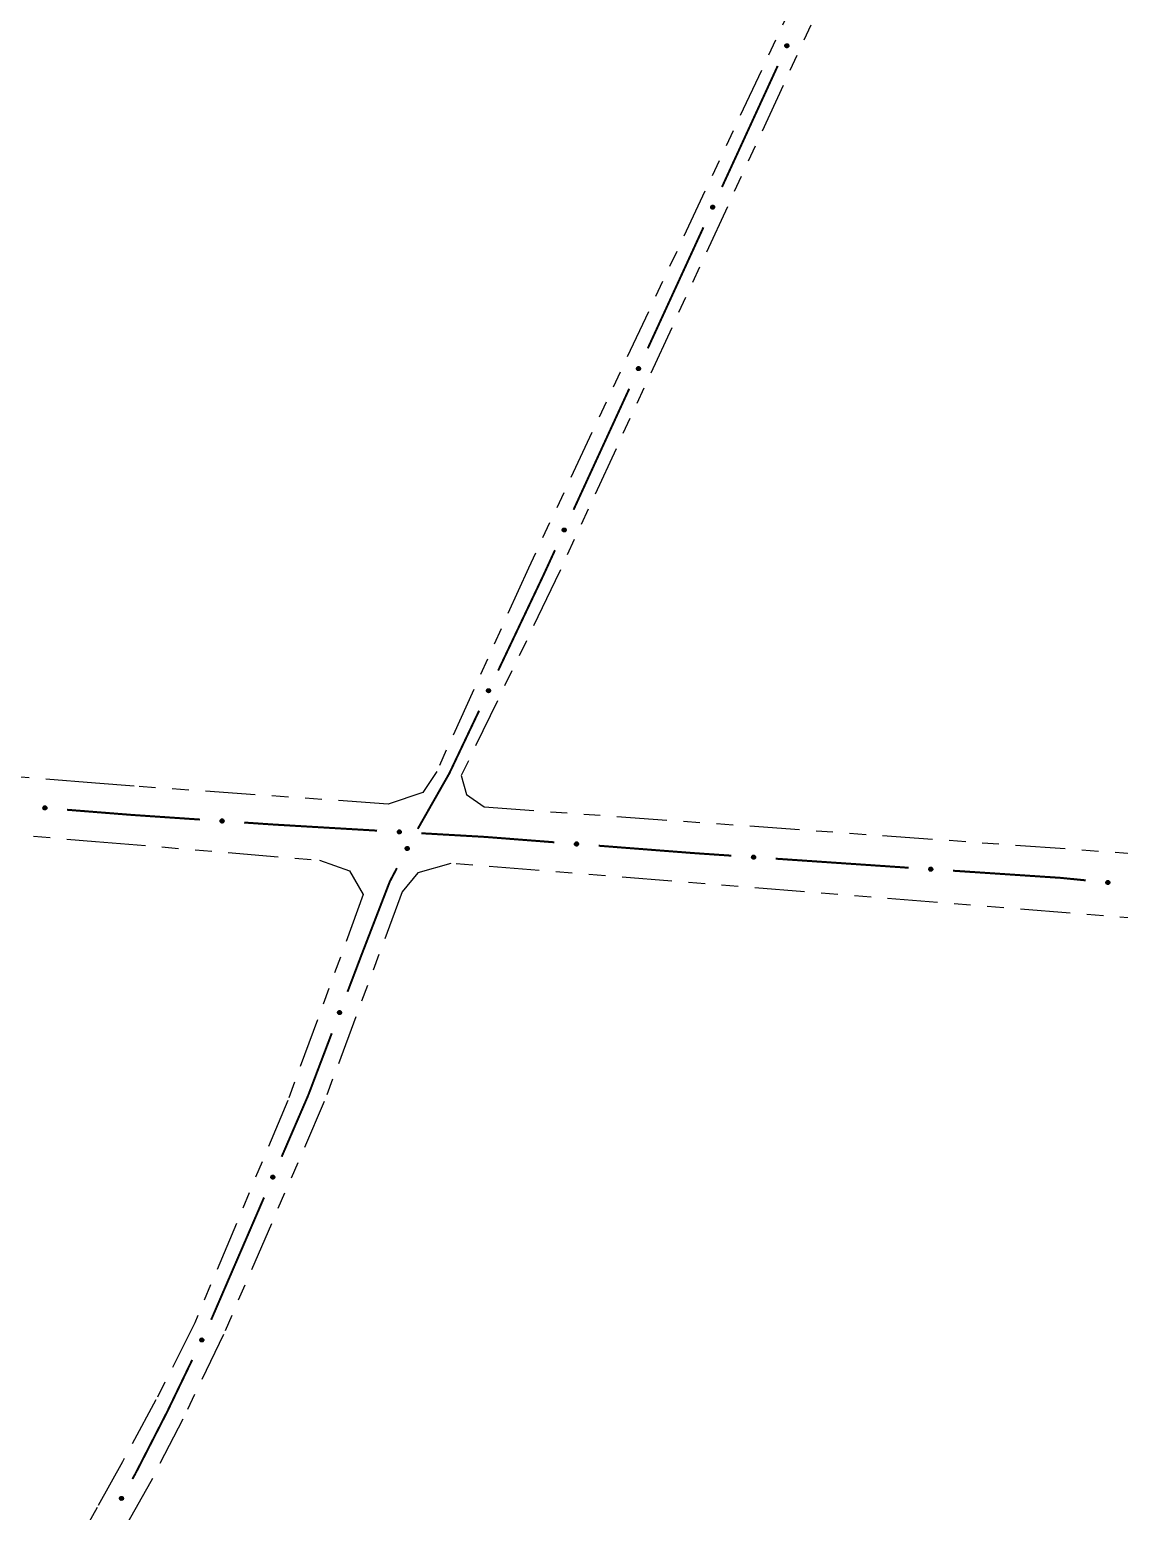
# Model space of a CAD drawing. Extents: x 203665 to 205970, y 4870865 to 4873745.
# Drawn here: x 204398.8 to 204497, y 4872464.2 to 4872597.7 of the extents above; entities that cross this region are included whole.
import ezdxf

# ---------------------------------------------------------------- set-up
doc = ezdxf.new("R2010")
doc.units = 0
doc.header["$LTSCALE"] = 1.5
doc.header["$MEASUREMENT"] = 0
doc.linetypes.add('TRACO_25', pattern=[8, 3, -1, 1, -1, 1, -1])
doc.layers.add('SV-EIXO-RUA-N-PAV', color=6, linetype='CONTINUOUS')
doc.layers.add('SV-RUA-NAO-PAV', color=7, linetype='CONTINUOUS')

msp = doc.modelspace()

# ---------------------------------------------------------------- linework, layer by layer
at = {"layer": 'SV-EIXO-RUA-N-PAV'}
for points in [[(204466.87523, 4872596.123498), (204466.857619, 4872596.169125), (204466.851813, 4872596.211941), (204466.857249, 4872596.249046), (204466.870602, 4872596.280581), (204466.887897, 4872596.311305), (204466.912168, 4872596.338434), (204466.945775, 4872596.362577), (204466.991422, 4872596.380565), (204467.035674, 4872596.38363), (204467.072335, 4872596.380247), (204467.106021, 4872596.368216), (204467.135586, 4872596.350915), (204467.162932, 4872596.324772), (204467.187066, 4872596.290476), (204467.204043, 4872596.244138), (204467.209447, 4872596.202124), (204467.203247, 4872596.166373), (204467.190937, 4872596.132585), (204467.172905, 4872596.10143), (204467.148927, 4872596.074937), (204467.114352, 4872596.050699), (204467.068395, 4872596.034549), (204467.026552, 4872596.028681), (204466.990723, 4872596.034378), (204466.957731, 4872596.047245), (204466.926705, 4872596.064217), (204466.898418, 4872596.087479), (204466.87523, 4872596.123498)], [(204460.187762, 4872581.588101), (204460.17015, 4872581.633728), (204460.164345, 4872581.676544), (204460.169781, 4872581.713649), (204460.183134, 4872581.745184), (204460.200428, 4872581.775908), (204460.224699, 4872581.803037), (204460.258307, 4872581.82718), (204460.303953, 4872581.845168), (204460.348205, 4872581.848233), (204460.384867, 4872581.84485), (204460.418552, 4872581.832819), (204460.448117, 4872581.815518), (204460.475463, 4872581.789375), (204460.499598, 4872581.755079), (204460.516574, 4872581.708741), (204460.521978, 4872581.666727), (204460.515778, 4872581.630976), (204460.503469, 4872581.597188), (204460.485436, 4872581.566033), (204460.461458, 4872581.53954), (204460.426883, 4872581.515302), (204460.380926, 4872581.499152), (204460.339083, 4872581.493284), (204460.303255, 4872581.498981), (204460.270263, 4872581.511848), (204460.239236, 4872581.52882), (204460.21095, 4872581.552082), (204460.187762, 4872581.588101)], [(204453.500293, 4872567.052704), (204453.482682, 4872567.098332), (204453.476876, 4872567.141148), (204453.482312, 4872567.178252), (204453.495665, 4872567.209787), (204453.51296, 4872567.240511), (204453.53723, 4872567.26764), (204453.570838, 4872567.291783), (204453.616485, 4872567.309771), (204453.660736, 4872567.312836), (204453.697398, 4872567.309453), (204453.731083, 4872567.297422), (204453.760648, 4872567.280121), (204453.787995, 4872567.253979), (204453.812129, 4872567.219682), (204453.829106, 4872567.173344), (204453.834509, 4872567.13133), (204453.828309, 4872567.095579), (204453.816, 4872567.061791), (204453.797968, 4872567.030636), (204453.77399, 4872567.004143), (204453.739414, 4872566.979905), (204453.693457, 4872566.963756), (204453.651615, 4872566.957887), (204453.615786, 4872566.963584), (204453.582794, 4872566.976451), (204453.551767, 4872566.993423), (204453.523481, 4872567.016685), (204453.500293, 4872567.052704)], [(204446.812824, 4872552.517307), (204446.795213, 4872552.562935), (204446.789407, 4872552.605751), (204446.794843, 4872552.642855), (204446.808196, 4872552.674391), (204446.825491, 4872552.705114), (204446.849762, 4872552.732243), (204446.883369, 4872552.756387), (204446.929016, 4872552.774374), (204446.973268, 4872552.777439), (204447.009929, 4872552.774056), (204447.043615, 4872552.762025), (204447.07318, 4872552.744725), (204447.100526, 4872552.718582), (204447.12466, 4872552.684285), (204447.141637, 4872552.637948), (204447.147041, 4872552.595933), (204447.140841, 4872552.560182), (204447.128531, 4872552.526394), (204447.110499, 4872552.495239), (204447.086521, 4872552.468746), (204447.051946, 4872552.444509), (204447.005989, 4872552.428359), (204446.964146, 4872552.422491), (204446.928317, 4872552.428187), (204446.895325, 4872552.441055), (204446.864299, 4872552.458026), (204446.836012, 4872552.481288), (204446.812824, 4872552.517307)], [(204439.995267, 4872538.044242), (204439.978222, 4872538.090084), (204439.972946, 4872538.132969), (204439.97884, 4872538.170003), (204439.992583, 4872538.201371), (204440.010256, 4872538.231879), (204440.03486, 4872538.258705), (204440.068764, 4872538.282431), (204440.11463, 4872538.299853), (204440.158916, 4872538.30237), (204440.195533, 4872538.298534), (204440.229067, 4872538.286087), (204440.258416, 4872538.268422), (204440.285436, 4872538.241943), (204440.309145, 4872538.20735), (204440.325547, 4872538.160806), (204440.330431, 4872538.118728), (204440.323789, 4872538.083057), (204440.311063, 4872538.049423), (204440.292646, 4872538.018494), (204440.268342, 4872537.992299), (204440.23347, 4872537.968492), (204440.187317, 4872537.952911), (204440.145404, 4872537.947561), (204440.109649, 4872537.953701), (204440.076819, 4872537.966975), (204440.046004, 4872537.984329), (204440.018008, 4872538.00794), (204439.995267, 4872538.044242)], [(204400.318018, 4872527.447008), (204400.281084, 4872527.414947), (204400.242785, 4872527.394944), (204400.20604, 4872527.387455), (204400.171844, 4872527.389303), (204400.137072, 4872527.395135), (204400.103313, 4872527.408749), (204400.06919, 4872527.432158), (204400.036768, 4872527.468982), (204400.018856, 4872527.509563), (204400.009586, 4872527.545194), (204400.009461, 4872527.580963), (204400.015692, 4872527.614647), (204400.030993, 4872527.649247), (204400.055054, 4872527.683595), (204400.092871, 4872527.7153), (204400.130553, 4872527.734653), (204400.166284, 4872527.740963), (204400.202245, 4872527.740862), (204400.237672, 4872527.734483), (204400.270734, 4872527.720928), (204400.305274, 4872527.69664), (204400.336072, 4872527.6589), (204400.355803, 4872527.621538), (204400.362614, 4872527.585904), (204400.361717, 4872527.550503), (204400.356292, 4872527.515557), (204400.34402, 4872527.481051), (204400.318018, 4872527.447008)], [(204416.275943, 4872526.266567), (204416.239558, 4872526.233885), (204416.201603, 4872526.213237), (204416.16499, 4872526.205126), (204416.130767, 4872526.206396), (204416.095902, 4872526.211638), (204416.061917, 4872526.224678), (204416.027403, 4872526.247507), (204415.994363, 4872526.283777), (204415.975766, 4872526.324048), (204415.965894, 4872526.359518), (204415.965163, 4872526.395279), (204415.970823, 4872526.429063), (204415.985536, 4872526.463917), (204416.009012, 4872526.498668), (204416.046287, 4872526.531009), (204416.083636, 4872526.550997), (204416.119256, 4872526.557911), (204416.155212, 4872526.558419), (204416.190743, 4872526.55264), (204416.22403, 4872526.539647), (204416.258975, 4872526.515947), (204416.290408, 4872526.478734), (204416.310769, 4872526.441711), (204416.318182, 4872526.406198), (204416.317884, 4872526.370787), (204416.313052, 4872526.335753), (204416.301366, 4872526.301045), (204416.275943, 4872526.266567)], [(204432.246682, 4872525.285407), (204432.210587, 4872525.252404), (204432.172817, 4872525.23142), (204432.136277, 4872525.222986), (204432.102045, 4872525.223952), (204432.067135, 4872525.228885), (204432.033035, 4872525.241624), (204431.998321, 4872525.264146), (204431.96496, 4872525.300121), (204431.946007, 4872525.340226), (204431.935821, 4872525.375607), (204431.934774, 4872525.411361), (204431.940134, 4872525.445194), (204431.954538, 4872525.480177), (204431.977705, 4872525.515134), (204432.014691, 4872525.547804), (204432.051862, 4872525.568122), (204432.087419, 4872525.575352), (204432.12337, 4872525.576178), (204432.15895, 4872525.570715), (204432.19235, 4872525.558017), (204432.227505, 4872525.534628), (204432.259266, 4872525.497695), (204432.279954, 4872525.460853), (204432.287682, 4872525.425407), (204432.287698, 4872525.389995), (204432.283176, 4872525.35492), (204432.271798, 4872525.320109), (204432.246682, 4872525.285407)], [(204432.663297, 4872523.839022), (204432.648184, 4872523.885537), (204432.644706, 4872523.928605), (204432.652144, 4872523.96536), (204432.667186, 4872523.996126), (204432.68612, 4872524.025867), (204432.711825, 4872524.051642), (204432.746691, 4872524.073929), (204432.793245, 4872524.089417), (204432.837598, 4872524.09008), (204432.874023, 4872524.084715), (204432.907007, 4872524.070877), (204432.935591, 4872524.052), (204432.961481, 4872524.024414), (204432.983721, 4872523.98886), (204432.998163, 4872523.941671), (204433.001282, 4872523.899425), (204432.993154, 4872523.864063), (204432.979033, 4872523.830991), (204432.959339, 4872523.800859), (204432.933961, 4872523.775704), (204432.898123, 4872523.753375), (204432.851358, 4872523.739739), (204432.809259, 4872523.736147), (204432.773792, 4872523.743776), (204432.741545, 4872523.758412), (204432.711484, 4872523.77704), (204432.684499, 4872523.8018), (204432.663297, 4872523.839022)], [(204448.206825, 4872524.197535), (204448.170124, 4872524.165208), (204448.13197, 4872524.144929), (204448.09528, 4872524.137175), (204448.061071, 4872524.138777), (204448.026259, 4872524.144357), (204447.992402, 4872524.157727), (204447.958111, 4872524.18089), (204447.925425, 4872524.217479), (204447.90722, 4872524.257929), (204447.897693, 4872524.293493), (204447.89731, 4872524.32926), (204447.903298, 4872524.362987), (204447.918348, 4872524.397697), (204447.942161, 4872524.432218), (204447.979748, 4872524.464195), (204448.017289, 4872524.483819), (204448.052974, 4872524.490387), (204448.088935, 4872524.490545), (204448.124407, 4872524.484422), (204448.157566, 4872524.471106), (204448.19228, 4872524.447068), (204448.22335, 4872524.409552), (204448.24335, 4872524.372332), (204448.250418, 4872524.336749), (204448.249776, 4872524.301342), (204448.244604, 4872524.266358), (204448.232581, 4872524.231764), (204448.206825, 4872524.197535)], [(204464.163708, 4872523.011876), (204464.127312, 4872522.979206), (204464.08935, 4872522.958571), (204464.052734, 4872522.950472), (204464.018512, 4872522.951753), (204463.983649, 4872522.957007), (204463.949668, 4872522.970059), (204463.915162, 4872522.992899), (204463.882133, 4872523.02918), (204463.86355, 4872523.069457), (204463.85369, 4872523.10493), (204463.852971, 4872523.140692), (204463.858642, 4872523.174474), (204463.873367, 4872523.209323), (204463.896855, 4872523.244066), (204463.93414, 4872523.276395), (204463.971496, 4872523.29637), (204464.007118, 4872523.303273), (204464.043075, 4872523.303768), (204464.078603, 4872523.297978), (204464.111886, 4872523.284974), (204464.146824, 4872523.261262), (204464.178244, 4872523.224038), (204464.198592, 4872523.187009), (204464.205994, 4872523.151493), (204464.205684, 4872523.116082), (204464.20084, 4872523.08105), (204464.189142, 4872523.046346), (204464.163708, 4872523.011876)], [(204480.12707, 4872521.926853), (204480.090732, 4872521.894118), (204480.052807, 4872521.873415), (204480.016206, 4872521.865252), (204479.981982, 4872521.866472), (204479.947109, 4872521.871663), (204479.913105, 4872521.884654), (204479.878558, 4872521.907433), (204479.845465, 4872521.943655), (204479.82681, 4872521.983899), (204479.816887, 4872522.019354), (204479.816104, 4872522.055115), (204479.821715, 4872522.088907), (204479.836377, 4872522.123782), (204479.859803, 4872522.158567), (204479.897031, 4872522.190962), (204479.93435, 4872522.211004), (204479.96996, 4872522.21797), (204480.005916, 4872522.218529), (204480.041455, 4872522.212803), (204480.07476, 4872522.199858), (204480.109741, 4872522.176209), (204480.141228, 4872522.139041), (204480.161642, 4872522.102048), (204480.169106, 4872522.066545), (204480.16886, 4872522.031134), (204480.164078, 4872521.996094), (204480.152442, 4872521.961368), (204480.12707, 4872521.926853)], [(204496.076337, 4872520.722878), (204496.03894, 4872520.691358), (204496.000354, 4872520.671915), (204495.963504, 4872520.664961), (204495.929339, 4872520.667308), (204495.894656, 4872520.673645), (204495.861098, 4872520.687749), (204495.82732, 4872520.711652), (204495.795437, 4872520.748944), (204495.778118, 4872520.789781), (204495.769368, 4872520.825544), (204495.769763, 4872520.861311), (204495.776484, 4872520.8949), (204495.792287, 4872520.929274), (204495.816845, 4872520.963268), (204495.855119, 4872520.994419), (204495.893079, 4872521.013221), (204495.928899, 4872521.019011), (204495.964854, 4872521.018386), (204496.000184, 4872521.011492), (204496.033046, 4872520.997458), (204496.067228, 4872520.972669), (204496.097474, 4872520.934485), (204496.116659, 4872520.89684), (204496.12295, 4872520.86111), (204496.121538, 4872520.825726), (204496.115605, 4872520.790863), (204496.102832, 4872520.756539), (204496.076337, 4872520.722878)], [(204426.58266, 4872509.044933), (204426.561977, 4872509.089253), (204426.553265, 4872509.131573), (204426.556158, 4872509.168962), (204426.567329, 4872509.201335), (204426.582488, 4872509.233167), (204426.604851, 4872509.261888), (204426.636734, 4872509.288267), (204426.681047, 4872509.309326), (204426.724987, 4872509.315402), (204426.761794, 4872509.314527), (204426.796221, 4872509.304822), (204426.826898, 4872509.289578), (204426.855964, 4872509.265361), (204426.882381, 4872509.23279), (204426.902478, 4872509.187719), (204426.910735, 4872509.146171), (204426.906988, 4872509.11008), (204426.897012, 4872509.075531), (204426.881146, 4872509.043219), (204426.859031, 4872509.015152), (204426.826189, 4872508.988613), (204426.781441, 4872508.969366), (204426.740096, 4872508.960658), (204426.703962, 4872508.963897), (204426.670169, 4872508.974485), (204426.638057, 4872508.989301), (204426.60825, 4872509.010579), (204426.58266, 4872509.044933)], [(204420.56078, 4872494.231204), (204420.542124, 4872494.276414), (204420.535336, 4872494.319085), (204420.539917, 4872494.356305), (204420.552542, 4872494.388139), (204420.569125, 4872494.419252), (204420.592766, 4872494.446932), (204420.625809, 4872494.471842), (204420.67103, 4872494.490874), (204420.7152, 4872494.494956), (204420.75193, 4872494.492416), (204420.785883, 4872494.481164), (204420.815838, 4872494.464547), (204420.843778, 4872494.43904), (204420.868694, 4872494.405307), (204420.886732, 4872494.359372), (204420.8931, 4872494.317493), (204420.887724, 4872494.281609), (204420.876195, 4872494.247547), (204420.858884, 4872494.215985), (204420.835521, 4872494.188948), (204420.801512, 4872494.163922), (204420.755939, 4872494.14672), (204420.714242, 4872494.139891), (204420.678291, 4872494.144763), (204420.645012, 4872494.156868), (204420.613604, 4872494.173122), (204420.58479, 4872494.195727), (204420.56078, 4872494.231204)], [(204414.158273, 4872479.574192), (204414.141494, 4872479.620133), (204414.136468, 4872479.663047), (204414.142578, 4872479.700046), (204414.156502, 4872479.731334), (204414.174353, 4872479.761738), (204414.199113, 4872479.788421), (204414.233154, 4872479.811949), (204414.27912, 4872479.829104), (204414.32342, 4872479.831364), (204414.360014, 4872479.827315), (204414.393475, 4872479.814674), (204414.422721, 4872479.796838), (204414.449587, 4872479.770202), (204414.473094, 4872479.735472), (204414.489225, 4872479.688834), (204414.493864, 4872479.646728), (204414.487015, 4872479.611096), (204414.474093, 4872479.577537), (204414.455497, 4872479.546715), (204414.431041, 4872479.520662), (204414.396031, 4872479.497058), (204414.349788, 4872479.481746), (204414.307845, 4872479.47664), (204414.272126, 4872479.482987), (204414.239374, 4872479.496452), (204414.208661, 4872479.513985), (204414.180802, 4872479.537758), (204414.158273, 4872479.574192)], [(204406.924141, 4872465.314724), (204406.910194, 4872465.361602), (204406.907794, 4872465.404743), (204406.916148, 4872465.441301), (204406.931954, 4872465.471682), (204406.951624, 4872465.500941), (204406.977965, 4872465.526065), (204407.013377, 4872465.547474), (204407.060304, 4872465.561795), (204407.104659, 4872465.56135), (204407.140938, 4872465.555077), (204407.173566, 4872465.54042), (204407.20167, 4872465.520834), (204407.226863, 4872465.49261), (204407.248208, 4872465.456512), (204407.261466, 4872465.408977), (204407.26353, 4872465.366666), (204407.254521, 4872465.331518), (204407.239578, 4872465.298809), (204407.219137, 4872465.269178), (204407.193139, 4872465.244665), (204407.156754, 4872465.223239), (204407.109664, 4872465.210775), (204407.067488, 4872465.208235), (204407.032222, 4872465.216748), (204407.000352, 4872465.232185), (204406.970765, 4872465.251557), (204406.944407, 4872465.276984), (204406.924141, 4872465.314724)]]:
    msp.add_lwpolyline(points, close=True, dxfattribs=at)
for points in [[(204466.851813, 4872596.211941), (204466.887897, 4872596.311305)], [(204466.854204, 4872596.193518), (204466.897229, 4872596.316415)], [(204466.857619, 4872596.169125), (204466.912168, 4872596.338434)], [(204466.866647, 4872596.148741), (204466.926263, 4872596.343611)], [(204466.87523, 4872596.123498), (204466.945775, 4872596.362577)], [(204466.888809, 4872596.105501), (204466.968835, 4872596.367583)], [(204466.898418, 4872596.087479), (204466.991422, 4872596.380565)], [(204466.914667, 4872596.080086), (204467.011231, 4872596.378117)], [(204466.926705, 4872596.064217), (204467.035674, 4872596.38363)], [(204466.942806, 4872596.05963), (204467.050305, 4872596.378164)], [(204466.957731, 4872596.047245), (204467.072335, 4872596.380247)], [(204466.975705, 4872596.042991), (204467.090817, 4872596.371542)], [(204466.990723, 4872596.034378), (204467.106021, 4872596.368216)], [(204467.010787, 4872596.034361), (204467.119997, 4872596.356614)], [(204467.026552, 4872596.028681), (204467.135586, 4872596.350915)], [(204467.04929, 4872596.033168), (204467.148235, 4872596.333109)], [(204467.068395, 4872596.034549), (204467.162932, 4872596.324772)], [(204467.091588, 4872596.046752), (204467.174192, 4872596.304644)], [(204467.114352, 4872596.050699), (204467.187066, 4872596.290476)], [(204467.13178, 4872596.068815), (204467.192734, 4872596.260065)], [(204467.148927, 4872596.074937), (204467.204043, 4872596.244138)], [(204467.162153, 4872596.092391), (204467.204508, 4872596.217098)], [(204467.172905, 4872596.10143), (204467.209447, 4872596.202124)], [(204460.164345, 4872581.676544), (204460.200428, 4872581.775908)], [(204460.166736, 4872581.658122), (204460.20976, 4872581.781018)], [(204460.17015, 4872581.633728), (204460.224699, 4872581.803037)], [(204460.179179, 4872581.613344), (204460.238794, 4872581.808214)], [(204460.187762, 4872581.588101), (204460.258307, 4872581.82718)], [(204460.201341, 4872581.570104), (204460.281366, 4872581.832186)], [(204460.21095, 4872581.552082), (204460.303953, 4872581.845168)], [(204460.227198, 4872581.544689), (204460.323763, 4872581.84272)], [(204460.239236, 4872581.52882), (204460.348205, 4872581.848233)], [(204460.255337, 4872581.524233), (204460.362837, 4872581.842767)], [(204460.270263, 4872581.511848), (204460.384867, 4872581.84485)], [(204460.288236, 4872581.507594), (204460.403348, 4872581.836145)], [(204460.303255, 4872581.498981), (204460.418552, 4872581.832819)], [(204460.323318, 4872581.498964), (204460.432529, 4872581.821217)], [(204460.339083, 4872581.493284), (204460.448117, 4872581.815518)], [(204460.361822, 4872581.497771), (204460.460766, 4872581.797712)], [(204460.380926, 4872581.499152), (204460.475463, 4872581.789375)], [(204460.40412, 4872581.511355), (204460.486723, 4872581.769247)], [(204460.426883, 4872581.515302), (204460.499598, 4872581.755079)], [(204460.444311, 4872581.533418), (204460.505265, 4872581.724668)], [(204460.461458, 4872581.53954), (204460.516574, 4872581.708741)], [(204460.474684, 4872581.556994), (204460.517039, 4872581.681701)], [(204460.485436, 4872581.566033), (204460.521978, 4872581.666727)], [(204453.476876, 4872567.141148), (204453.51296, 4872567.240511)], [(204453.479267, 4872567.122725), (204453.522291, 4872567.245621)], [(204453.482682, 4872567.098332), (204453.53723, 4872567.26764)], [(204453.49171, 4872567.077947), (204453.551326, 4872567.272817)], [(204453.500293, 4872567.052704), (204453.570838, 4872567.291783)], [(204453.513872, 4872567.034707), (204453.593897, 4872567.296789)], [(204453.523481, 4872567.016685), (204453.616485, 4872567.309771)], [(204453.53973, 4872567.009292), (204453.636294, 4872567.307324)], [(204453.551767, 4872566.993423), (204453.660736, 4872567.312836)], [(204453.567868, 4872566.988836), (204453.675368, 4872567.307371)], [(204453.582794, 4872566.976451), (204453.697398, 4872567.309453)], [(204453.600768, 4872566.972197), (204453.71588, 4872567.300748)], [(204453.615786, 4872566.963584), (204453.731083, 4872567.297422)], [(204453.635849, 4872566.963567), (204453.74506, 4872567.285821)], [(204453.651615, 4872566.957887), (204453.760648, 4872567.280121)], [(204453.674353, 4872566.962374), (204453.773298, 4872567.262315)], [(204453.693457, 4872566.963756), (204453.787995, 4872567.253979)], [(204453.716651, 4872566.975958), (204453.799254, 4872567.233851)], [(204453.739414, 4872566.979905), (204453.812129, 4872567.219682)], [(204453.756842, 4872566.998021), (204453.817797, 4872567.189271)], [(204453.77399, 4872567.004143), (204453.829106, 4872567.173344)], [(204453.787215, 4872567.021598), (204453.82957, 4872567.146304)], [(204453.797968, 4872567.030636), (204453.834509, 4872567.13133)], [(204446.789407, 4872552.605751), (204446.825491, 4872552.705114)], [(204446.791798, 4872552.587328), (204446.834823, 4872552.710224)], [(204446.795213, 4872552.562935), (204446.849762, 4872552.732243)], [(204446.804241, 4872552.542551), (204446.863857, 4872552.73742)], [(204446.812824, 4872552.517307), (204446.883369, 4872552.756387)], [(204446.826403, 4872552.49931), (204446.906428, 4872552.761392)], [(204446.836012, 4872552.481288), (204446.929016, 4872552.774374)], [(204446.852261, 4872552.473895), (204446.948825, 4872552.771927)], [(204446.864299, 4872552.458026), (204446.973268, 4872552.777439)], [(204446.8804, 4872552.453439), (204446.987899, 4872552.771974)], [(204446.895325, 4872552.441055), (204447.009929, 4872552.774056)], [(204446.913299, 4872552.436801), (204447.028411, 4872552.765351)], [(204446.928317, 4872552.428187), (204447.043615, 4872552.762025)], [(204446.948381, 4872552.42817), (204447.057591, 4872552.750424)], [(204446.964146, 4872552.422491), (204447.07318, 4872552.744725)], [(204446.986884, 4872552.426978), (204447.085829, 4872552.726918)], [(204447.005989, 4872552.428359), (204447.100526, 4872552.718582)], [(204447.029182, 4872552.440561), (204447.111786, 4872552.698454)], [(204447.051946, 4872552.444509), (204447.12466, 4872552.684285)], [(204447.069373, 4872552.462624), (204447.130328, 4872552.653874)], [(204447.086521, 4872552.468746), (204447.141637, 4872552.637948)], [(204447.099747, 4872552.486201), (204447.142102, 4872552.610907)], [(204447.110499, 4872552.495239), (204447.147041, 4872552.595933)], [(204439.972946, 4872538.132969), (204440.010256, 4872538.231879)], [(204439.975109, 4872538.114518), (204440.01965, 4872538.236873)], [(204439.978222, 4872538.090084), (204440.03486, 4872538.258705)], [(204439.986997, 4872538.06959), (204440.049019, 4872538.263708)], [(204439.995267, 4872538.044242), (204440.068764, 4872538.282431)], [(204440.008623, 4872538.026079), (204440.091883, 4872538.287151)], [(204440.018008, 4872538.00794), (204440.11463, 4872538.299853)], [(204440.034164, 4872538.000346), (204440.134407, 4872538.29716)], [(204440.046004, 4872537.984329), (204440.158916, 4872538.30237)], [(204440.062047, 4872537.979543), (204440.173479, 4872538.296724)], [(204440.076819, 4872537.966975), (204440.195533, 4872538.298534)], [(204440.094738, 4872537.962499), (204440.213905, 4872538.289601)], [(204440.109649, 4872537.953701), (204440.229067, 4872538.286087)], [(204440.129711, 4872537.953436), (204440.242899, 4872538.274314)], [(204440.145404, 4872537.947561), (204440.258416, 4872538.268422)], [(204440.168197, 4872537.951767), (204440.270844, 4872538.25046)], [(204440.187317, 4872537.952911), (204440.285436, 4872538.241943)], [(204440.210659, 4872537.964826), (204440.296446, 4872538.221677)], [(204440.23347, 4872537.968492), (204440.309145, 4872538.20735)], [(204440.25112, 4872537.986391), (204440.314436, 4872538.176872)], [(204440.268342, 4872537.992299), (204440.325547, 4872538.160806)], [(204440.281783, 4872538.009589), (204440.325677, 4872538.133762)], [(204440.292646, 4872538.018494), (204440.330431, 4872538.118728)], [(204400.362614, 4872527.585904), (204400.009461, 4872527.580963)], [(204400.361717, 4872527.550503), (204400.009586, 4872527.545194)], [(204400.359613, 4872527.568853), (204400.011497, 4872527.565533)], [(204400.355816, 4872527.604781), (204400.015626, 4872527.598049)], [(204400.355803, 4872527.621538), (204400.015692, 4872527.614647)], [(204400.356292, 4872527.515557), (204400.018856, 4872527.509563)], [(204400.355138, 4872527.532258), (204400.019027, 4872527.525181)], [(204400.34386, 4872527.641401), (204400.028144, 4872527.632592)], [(204400.336072, 4872527.6589), (204400.030993, 4872527.649247)], [(204400.345455, 4872527.498845), (204400.032343, 4872527.488446)], [(204400.34402, 4872527.481051), (204400.036768, 4872527.468982)], [(204400.316718, 4872527.676571), (204400.0461, 4872527.666673)], [(204400.305274, 4872527.69664), (204400.055054, 4872527.683595)], [(204400.330333, 4872527.465892), (204400.05665, 4872527.452147)], [(204400.318018, 4872527.447008), (204400.06919, 4872527.432158)], [(204400.282316, 4872527.706879), (204400.081732, 4872527.699254)], [(204400.270734, 4872527.720928), (204400.092871, 4872527.7153)], [(204400.29719, 4872527.430361), (204400.093656, 4872527.420248)], [(204400.281084, 4872527.414947), (204400.103313, 4872527.408749)], [(204400.249825, 4872527.727439), (204400.118146, 4872527.724921)], [(204400.259301, 4872527.40345), (204400.129097, 4872527.402176)], [(204400.237672, 4872527.734483), (204400.130553, 4872527.734653)], [(204400.242785, 4872527.394944), (204400.137072, 4872527.395135)], [(204416.310769, 4872526.441711), (204415.970823, 4872526.429063)], [(204416.298491, 4872526.461369), (204415.982969, 4872526.447217)], [(204416.290408, 4872526.478734), (204415.985536, 4872526.463917)], [(204416.270757, 4872526.496074), (204416.000346, 4872526.481597)], [(204416.258975, 4872526.515947), (204416.009012, 4872526.498668)], [(204416.235847, 4872526.525796), (204416.035421, 4872526.514777)], [(204416.22403, 4872526.539647), (204416.046287, 4872526.531009)], [(204416.203013, 4872526.545803), (204416.071396, 4872526.541057)], [(204416.190743, 4872526.55264), (204416.083636, 4872526.550997)], [(204416.318182, 4872526.406198), (204415.965163, 4872526.395279)], [(204416.317884, 4872526.370787), (204415.965894, 4872526.359518)], [(204416.315471, 4872526.389099), (204415.96746, 4872526.379886)], [(204416.311065, 4872526.424957), (204415.971038, 4872526.412467)], [(204416.311615, 4872526.352433), (204415.975673, 4872526.339667)], [(204416.313052, 4872526.335753), (204415.975766, 4872526.324048)], [(204416.302499, 4872526.31886), (204415.989608, 4872526.303162)], [(204416.301366, 4872526.301045), (204415.994363, 4872526.283777)], [(204416.287937, 4872526.285657), (204416.014526, 4872526.26728)], [(204416.275943, 4872526.266567), (204416.027403, 4872526.247507)], [(204416.2554, 4872526.24957), (204416.052067, 4872526.236012)], [(204416.239558, 4872526.233885), (204416.061917, 4872526.224678)], [(204416.217972, 4872526.222021), (204416.087809, 4872526.218543)], [(204416.201603, 4872526.213237), (204416.095902, 4872526.211638)], [(204432.287682, 4872525.425407), (204431.934774, 4872525.411361)], [(204432.287698, 4872525.389995), (204431.935821, 4872525.375607)], [(204432.285122, 4872525.408285), (204431.937207, 4872525.395989)], [(204432.279954, 4872525.460853), (204431.940134, 4872525.445194)], [(204432.280399, 4872525.444102), (204431.940496, 4872525.4286)], [(204432.281592, 4872525.371587), (204431.945775, 4872525.355844)], [(204432.283176, 4872525.35492), (204431.946007, 4872525.340226)], [(204432.267503, 4872525.480402), (204431.952119, 4872525.463454)], [(204432.259266, 4872525.497695), (204431.954538, 4872525.480177)], [(204432.272773, 4872525.337934), (204431.960033, 4872525.319464)], [(204432.271798, 4872525.320109), (204431.96496, 4872525.300121)], [(204432.239463, 4872525.51486), (204431.96919, 4872525.497987)], [(204432.227505, 4872525.534628), (204431.977705, 4872525.515134)], [(204432.258506, 4872525.304603), (204431.985269, 4872525.283804)], [(204432.246682, 4872525.285407), (204431.998321, 4872525.264146)], [(204432.20429, 4872525.544271), (204432.00397, 4872525.531476)], [(204432.19235, 4872525.558017), (204432.014691, 4872525.547804)], [(204432.226291, 4872525.268229), (204432.023085, 4872525.25287)], [(204432.210587, 4872525.252404), (204432.033035, 4872525.241624)], [(204432.17128, 4872525.563987), (204432.03971, 4872525.558074)], [(204432.15895, 4872525.570715), (204432.051862, 4872525.568122)], [(204432.189108, 4872525.240349), (204432.05898, 4872525.235718)], [(204432.172817, 4872525.23142), (204432.067135, 4872525.228885)], [(204432.644706, 4872523.928605), (204432.68612, 4872524.025867)], [(204432.646095, 4872523.910079), (204432.695715, 4872524.030464)], [(204432.648184, 4872523.885537), (204432.711825, 4872524.051642)], [(204432.656094, 4872523.864694), (204432.72618, 4872524.056047)], [(204432.663297, 4872523.839022), (204432.746691, 4872524.073929)], [(204432.675881, 4872523.820316), (204432.769988, 4872524.077678)], [(204432.684499, 4872523.8018), (204432.793245, 4872524.089417)], [(204432.700324, 4872523.793538), (204432.812893, 4872524.0859)], [(204432.711484, 4872523.77704), (204432.837598, 4872524.09008)], [(204432.727313, 4872523.771587), (204432.851912, 4872524.08383)], [(204432.741545, 4872523.758412), (204432.874023, 4872524.084715)], [(204432.759262, 4872523.75319), (204432.892006, 4872524.075022)], [(204432.773792, 4872523.743776), (204432.907007, 4872524.070877)], [(204432.793825, 4872523.742672), (204432.920334, 4872524.058535)], [(204432.809259, 4872523.736147), (204432.935591, 4872524.052)], [(204432.832207, 4872523.739395), (204432.947257, 4872524.033534)], [(204432.851358, 4872523.739739), (204432.961481, 4872524.024414)], [(204432.875179, 4872523.750667), (204432.971633, 4872524.003706)], [(204432.898123, 4872523.753375), (204432.983721, 4872523.98886)], [(204432.916507, 4872523.770521), (204432.987733, 4872523.958187)], [(204432.933961, 4872523.775704), (204432.998163, 4872523.941671)], [(204432.948112, 4872523.792417), (204432.997162, 4872523.914645)], [(204432.959339, 4872523.800859), (204433.001282, 4872523.899425)], [(204448.250418, 4872524.336749), (204447.89731, 4872524.32926)], [(204448.249776, 4872524.301342), (204447.897693, 4872524.293493)], [(204448.24754, 4872524.319677), (204447.899457, 4872524.313845)], [(204448.24335, 4872524.372332), (204447.903298, 4872524.362987)], [(204448.243484, 4872524.355576), (204447.903351, 4872524.34639)], [(204448.244604, 4872524.266358), (204447.90722, 4872524.257929)], [(204448.243329, 4872524.283051), (204447.907278, 4872524.273548)], [(204448.231264, 4872524.392109), (204447.91562, 4872524.381022)], [(204448.22335, 4872524.409552), (204447.918348, 4872524.397697)], [(204448.233887, 4872524.249568), (204447.920858, 4872524.23691)], [(204448.232581, 4872524.231764), (204447.925425, 4872524.217479)], [(204448.203869, 4872524.427082), (204447.93333, 4872524.415232)], [(204448.19228, 4872524.447068), (204447.942161, 4872524.432218)], [(204448.219004, 4872524.216507), (204447.945427, 4872524.200787)], [(204448.206825, 4872524.197535), (204447.958111, 4872524.18089)], [(204448.169249, 4872524.457141), (204447.968725, 4872524.448069)], [(204448.157566, 4872524.471106), (204447.979748, 4872524.464195)], [(204448.186118, 4872524.180738), (204447.982662, 4872524.169156)], [(204448.170124, 4872524.165208), (204447.992402, 4872524.157727)], [(204448.13661, 4872524.477467), (204448.004953, 4872524.473998)], [(204448.124407, 4872524.484422), (204448.017289, 4872524.483819)], [(204448.148424, 4872524.153554), (204448.018233, 4872524.151341)], [(204448.13197, 4872524.144929), (204448.026259, 4872524.144357)], [(204464.205994, 4872523.151493), (204463.852971, 4872523.140692)], [(204464.205684, 4872523.116082), (204463.85369, 4872523.10493)], [(204464.203276, 4872523.134395), (204463.855263, 4872523.125298)], [(204464.198592, 4872523.187009), (204463.858642, 4872523.174474)], [(204464.198883, 4872523.170254), (204463.858852, 4872523.157878)], [(204464.199409, 4872523.097731), (204463.863462, 4872523.085076)], [(204464.20084, 4872523.08105), (204463.86355, 4872523.069457)], [(204464.186321, 4872523.206671), (204463.870795, 4872523.192624)], [(204464.178244, 4872523.224038), (204463.873367, 4872523.209323)], [(204464.190282, 4872523.064161), (204463.877385, 4872523.048567)], [(204464.189142, 4872523.046346), (204463.882133, 4872523.02918)], [(204464.158599, 4872523.241385), (204463.888183, 4872523.226998)], [(204464.146824, 4872523.261262), (204463.896855, 4872523.244066)], [(204464.175709, 4872523.030962), (204463.902292, 4872523.012676)], [(204464.163708, 4872523.011876), (204463.915162, 4872522.992899)], [(204464.123699, 4872523.271119), (204463.923269, 4872523.260166)], [(204464.111886, 4872523.284974), (204463.93414, 4872523.276395)], [(204464.14316, 4872522.994886), (204463.939822, 4872522.981396)], [(204464.127312, 4872522.979206), (204463.949668, 4872522.970059)], [(204464.090871, 4872523.291137), (204463.959252, 4872523.286434)], [(204464.078603, 4872523.297978), (204463.971496, 4872523.29637)], [(204464.105722, 4872522.967349), (204463.975558, 4872522.963915)], [(204464.08935, 4872522.958571), (204463.983649, 4872522.957007)], [(204480.169106, 4872522.066545), (204479.816104, 4872522.055115)], [(204480.16886, 4872522.031134), (204479.816887, 4872522.019354)], [(204480.16642, 4872522.049442), (204479.818423, 4872522.039725)], [(204480.161642, 4872522.102048), (204479.821715, 4872522.088907)], [(204480.161962, 4872522.085294), (204479.821954, 4872522.072311)], [(204480.162618, 4872522.012771), (204479.826694, 4872521.999518)], [(204480.164078, 4872521.996094), (204479.82681, 4872521.983899)], [(204480.149336, 4872522.121688), (204479.833835, 4872522.107078)], [(204480.141228, 4872522.139041), (204479.836377, 4872522.123782)], [(204480.15355, 4872521.979185), (204479.840682, 4872521.963033)], [(204480.152442, 4872521.961368), (204479.845465, 4872521.943655)], [(204480.121551, 4872522.156353), (204479.851162, 4872522.141484)], [(204480.109741, 4872522.176209), (204479.859803, 4872522.158567)], [(204480.139037, 4872521.945961), (204479.865653, 4872521.927187)], [(204480.12707, 4872521.926853), (204479.878558, 4872521.907433)], [(204480.086598, 4872522.186024), (204479.886188, 4872522.174714)], [(204480.07476, 4872522.199858), (204479.897031, 4872522.190962)], [(204480.106552, 4872521.909826), (204479.903239, 4872521.895974)], [(204480.090732, 4872521.894118), (204479.913105, 4872521.884654)], [(204480.053735, 4872522.205984), (204479.922125, 4872522.201046)], [(204480.041455, 4872522.212803), (204479.93435, 4872522.211004)], [(204480.069164, 4872521.882223), (204479.939005, 4872521.878557)], [(204480.052807, 4872521.873415), (204479.947109, 4872521.871663)], [(204496.121538, 4872520.825726), (204495.769368, 4872520.825544)], [(204496.12295, 4872520.86111), (204495.769763, 4872520.861311)], [(204496.119702, 4872520.844105), (204495.771574, 4872520.845853)], [(204496.116427, 4872520.880084), (204495.776176, 4872520.878305)], [(204496.116659, 4872520.89684), (204495.776484, 4872520.8949)], [(204496.115605, 4872520.790863), (204495.778118, 4872520.789781)], [(204496.114694, 4872520.807579), (204495.778516, 4872520.805395)], [(204496.105006, 4872520.916874), (204495.789195, 4872520.912662)], [(204496.104526, 4872520.77431), (204495.791295, 4872520.76847)], [(204496.097474, 4872520.934485), (204495.792287, 4872520.929274)], [(204496.102832, 4872520.756539), (204495.795437, 4872520.748944)], [(204496.078379, 4872520.952436), (204495.807646, 4872520.946478)], [(204496.088926, 4872520.741581), (204495.815072, 4872520.731821)], [(204496.067228, 4872520.972669), (204495.816845, 4872520.963268)], [(204496.076337, 4872520.722878), (204495.82732, 4872520.711652)], [(204496.044421, 4872520.983242), (204495.843748, 4872520.978537)], [(204496.055269, 4872520.706537), (204495.85161, 4872520.699387)], [(204496.033046, 4872520.997458), (204495.855119, 4872520.994419)], [(204496.03894, 4872520.691358), (204495.861098, 4872520.687749)], [(204496.012233, 4872521.004273), (204495.880532, 4872521.003672)], [(204496.016992, 4872520.68018), (204495.886784, 4872520.680801)], [(204496.000184, 4872521.011492), (204495.893079, 4872521.013221)], [(204496.000354, 4872520.671915), (204495.894656, 4872520.673645)], [(204426.553265, 4872509.131573), (204426.582488, 4872509.233167)], [(204426.556907, 4872509.113356), (204426.591449, 4872509.238901)], [(204426.561977, 4872509.089253), (204426.604851, 4872509.261888)], [(204426.572375, 4872509.069532), (204426.618561, 4872509.268014)], [(204426.58266, 4872509.044933), (204426.636734, 4872509.288267)], [(204426.597435, 4872509.027904), (204426.659398, 4872509.294834)], [(204426.60825, 4872509.010579), (204426.681047, 4872509.309326)], [(204426.624965, 4872509.004312), (204426.700978, 4872509.308235)], [(204426.638057, 4872508.989301), (204426.724987, 4872509.315402)], [(204426.654434, 4872508.985822), (204426.739958, 4872509.310947)], [(204426.670169, 4872508.974485), (204426.761794, 4872509.314527)], [(204426.688391, 4872508.971467), (204426.780826, 4872509.307103)], [(204426.703962, 4872508.963897), (204426.796221, 4872509.304822)], [(204426.72398, 4872508.965249), (204426.810957, 4872509.294201)], [(204426.740096, 4872508.960658), (204426.826898, 4872509.289578)], [(204426.762475, 4872508.966685), (204426.840732, 4872509.272676)], [(204426.781441, 4872508.969366), (204426.855964, 4872509.265361)], [(204426.803748, 4872508.983122), (204426.86857, 4872509.246048)], [(204426.826189, 4872508.988613), (204426.882381, 4872509.23279)], [(204426.842341, 4872509.007875), (204426.890109, 4872509.202837)], [(204426.859031, 4872509.015152), (204426.902478, 4872509.187719)], [(204426.871035, 4872509.033468), (204426.904786, 4872509.160773)], [(204426.881146, 4872509.043219), (204426.910735, 4872509.146171)], [(204420.535336, 4872494.319085), (204420.569125, 4872494.419252)], [(204420.53815, 4872494.300722), (204420.578337, 4872494.424576)], [(204420.542124, 4872494.276414), (204420.592766, 4872494.446932)], [(204420.551619, 4872494.256243), (204420.606738, 4872494.452432)], [(204420.56078, 4872494.231204), (204420.625809, 4872494.471842)], [(204420.574769, 4872494.213523), (204420.648747, 4872494.477377)], [(204420.58479, 4872494.195727), (204420.67103, 4872494.490874)], [(204420.601204, 4872494.18871), (204420.690891, 4872494.488883)], [(204420.613604, 4872494.173122), (204420.7152, 4872494.494956)], [(204420.629806, 4872494.168906), (204420.729954, 4872494.489828)], [(204420.645012, 4872494.156868), (204420.75193, 4872494.492416)], [(204420.663079, 4872494.153028), (204420.770607, 4872494.484139)], [(204420.678291, 4872494.144763), (204420.785883, 4872494.481164)], [(204420.69835, 4872494.145207), (204420.800123, 4872494.469886)], [(204420.714242, 4872494.139891), (204420.815838, 4872494.464547)], [(204420.736871, 4872494.1449), (204420.828893, 4872494.447036)], [(204420.755939, 4872494.14672), (204420.843778, 4872494.43904)], [(204420.778846, 4872494.159453), (204420.855497, 4872494.419176)], [(204420.801512, 4872494.163922), (204420.868694, 4872494.405307)], [(204420.818519, 4872494.182434), (204420.87506, 4872494.375035)], [(204420.835521, 4872494.188948), (204420.886732, 4872494.359372)], [(204420.848342, 4872494.206702), (204420.887818, 4872494.33235)], [(204420.858884, 4872494.215985), (204420.8931, 4872494.317493)], [(204414.136468, 4872479.663047), (204414.174353, 4872479.761738)], [(204414.138524, 4872479.644584), (204414.183776, 4872479.766678)], [(204414.141494, 4872479.620133), (204414.199113, 4872479.788421)], [(204414.15015, 4872479.599588), (204414.2133, 4872479.793341)], [(204414.158273, 4872479.574192), (204414.233154, 4872479.811949)], [(204414.171523, 4872479.555951), (204414.2563, 4872479.816535)], [(204414.180802, 4872479.537758), (204414.27912, 4872479.829104)], [(204414.196914, 4872479.530071), (204414.298882, 4872479.826297)], [(204414.208661, 4872479.513985), (204414.32342, 4872479.831364)], [(204414.224676, 4872479.509106), (204414.33795, 4872479.825633)], [(204414.239374, 4872479.496452), (204414.360014, 4872479.827315)], [(204414.257267, 4872479.491872), (204414.378334, 4872479.818275)], [(204414.272126, 4872479.482987), (204414.393475, 4872479.814674)], [(204414.292186, 4872479.482605), (204414.407238, 4872479.80282)], [(204414.307845, 4872479.47664), (204414.422721, 4872479.796838)], [(204414.330662, 4872479.480713), (204414.435044, 4872479.778804)], [(204414.349788, 4872479.481746), (204414.449587, 4872479.770202)], [(204414.3732, 4872479.493525), (204414.460479, 4872479.749873)], [(204414.396031, 4872479.497058), (204414.473094, 4872479.735472)], [(204414.413785, 4872479.514854), (204414.478207, 4872479.704964)], [(204414.431041, 4872479.520662), (204414.489225, 4872479.688834)], [(204414.444582, 4872479.537874), (204414.489198, 4872479.66179)], [(204414.455497, 4872479.546715), (204414.493864, 4872479.646728)], [(204406.907794, 4872465.404743), (204406.951624, 4872465.500941)], [(204406.90872, 4872465.386189), (204406.961331, 4872465.505297)], [(204406.910194, 4872465.361602), (204406.977965, 4872465.526065)], [(204406.917582, 4872465.340568), (204406.992426, 4872465.530111)], [(204406.924141, 4872465.314724), (204407.013377, 4872465.547474)], [(204406.936254, 4872465.295709), (204407.03676, 4872465.55064)], [(204406.944407, 4872465.276984), (204407.060304, 4872465.561795)], [(204406.96002, 4872465.268329), (204407.079857, 4872465.557788)], [(204406.970765, 4872465.251557), (204407.104659, 4872465.56135)], [(204406.986453, 4872465.245711), (204407.118813, 4872465.554744)], [(204407.000352, 4872465.232185), (204407.140938, 4872465.555077)], [(204407.017933, 4872465.226522), (204407.158673, 4872465.544938)], [(204407.032222, 4872465.216748), (204407.173566, 4872465.54042)], [(204407.052222, 4872465.215144), (204407.186582, 4872465.527749)], [(204407.067488, 4872465.208235), (204407.20167, 4872465.520834)], [(204407.09051, 4872465.210909), (204407.212871, 4872465.502083)], [(204407.109664, 4872465.210775), (204407.226863, 4872465.49261)], [(204407.13375, 4872465.221104), (204407.236495, 4872465.471654)], [(204407.156754, 4872465.223239), (204407.248208, 4872465.456512)], [(204407.175561, 4872465.239919), (204407.251453, 4872465.425748)], [(204407.193139, 4872465.244665), (204407.261466, 4872465.408977)], [(204407.207704, 4872465.261019), (204407.259791, 4872465.381984)], [(204407.219137, 4872465.269178), (204407.26353, 4872465.366666)]]:
    msp.add_lwpolyline(points, dxfattribs=at)
at = {"layer": 'SV-EIXO-RUA-N-PAV', "const_width": 0.18}
for points in [[(204461.183753, 4872583.489544), (204466.199355, 4872594.391092)], [(204454.496284, 4872568.954147), (204459.511886, 4872579.855695)], [(204447.808816, 4872554.41875), (204452.824417, 4872565.320298)], [(204445.099322, 4872548.529591), (204446.136949, 4872550.784901)], [(204441.014702, 4872539.93322), (204444.87725, 4872548.062225)], [(204444.87725, 4872548.062225), (204445.099322, 4872548.529591)], [(204436.614162, 4872530.671973), (204439.298014, 4872536.320329)], [(204436.245028, 4872530.023192), (204436.614162, 4872530.671973)], [(204433.772407, 4872525.677373), (204436.245028, 4872530.023192)], [(204408.020862, 4872526.936982), (204402.177106, 4872527.401042)], [(204408.158394, 4872526.927652), (204408.020862, 4872526.936982)], [(204414.144631, 4872526.521504), (204408.158394, 4872526.927652)], [(204420.74398, 4872526.073757), (204418.135457, 4872526.250738)], [(204421.128792, 4872526.051074), (204420.74398, 4872526.073757)], [(204430.113195, 4872525.521447), (204421.128792, 4872526.051074)], [(204439.854646, 4872524.956174), (204434.106307, 4872525.286826)], [(204440.096079, 4872524.937437), (204439.854646, 4872524.956174)], [(204446.07809, 4872524.473162), (204440.096079, 4872524.937437)], [(204458.574159, 4872523.503317), (204450.066097, 4872524.163644)], [(204459.03943, 4872523.471595), (204458.574159, 4872523.503317)], [(204462.032481, 4872523.267523), (204459.03943, 4872523.471595)], [(204477.99542, 4872522.17914), (204466.023216, 4872522.995427)], [(204431.252022, 4872520.927728), (204431.894554, 4872522.145779)], [(204491.710489, 4872521.268151), (204481.986604, 4872521.913721)], [(204491.963945, 4872521.242919), (204491.710489, 4872521.268151)], [(204493.954107, 4872521.044785), (204491.963945, 4872521.242919)], [(204428.73003, 4872514.389232), (204431.027869, 4872520.346592)], [(204431.027869, 4872520.346592), (204431.252022, 4872520.927728)], [(204428.511741, 4872513.814442), (204428.73003, 4872514.389232)], [(204427.446644, 4872511.009879), (204428.511741, 4872513.814442)], [(204423.910895, 4872501.699707), (204426.026516, 4872507.270463)], [(204421.51279, 4872496.155044), (204423.894602, 4872501.662037)], [(204423.894602, 4872501.662037), (204423.910895, 4872501.699707)], [(204415.16129, 4872481.46973), (204419.924915, 4872492.483715)], [(204411.213683, 4872473.215532), (204413.451008, 4872477.854362)], [(204410.825594, 4872472.459504), (204411.213683, 4872473.215532)], [(204408.345585, 4872467.628252), (204410.825594, 4872472.459504)], [(204408.067423, 4872467.131422), (204408.345585, 4872467.628252)]]:
    msp.add_lwpolyline(points, dxfattribs=at)
at = {"layer": 'SV-RUA-NAO-PAV', "linetype": 'TRACO_25'}
for points in [[(204474.912215, 4872615.728651, 7.413064), (204443.74623, 4872549.166276, 8.193424), (204435.487371, 4872530.858359, 7.983327), (204434.237442, 4872528.968592, 7.983327), (204431.107192, 4872527.908839, 7.983327), (204408.214282, 4872529.519776, 8.263456), (204404.738334, 4872529.795805, 8.303474), (204368.779228, 4872532.651358, 8.303474)], [(204476.712581, 4872614.418686, 7.38305), (204446.16665, 4872548.026267, 8.303474), (204437.697676, 4872530.498287, 8.243447), (204438.167933, 4872528.768424, 8.183419), (204439.748249, 4872527.658452, 8.013341), (204502.626252, 4872523.145886, 7.733212), (204507.446614, 4872524.965489, 7.653175), (204510.926512, 4872529.414913, 7.573138), (204523.974569, 4872559.541512, 7.553129), (204542.371971, 4872600.79683, 7.072907)]]:
    msp.add_polyline3d(points, dxfattribs=at)
for points in [[(204364.033736, 4872526.601532, 8.108028), (204366.279497, 4872527.771927, 8.243447), (204404.749441, 4872524.549678, 8.243447), (204424.927043, 4872522.859598, 7.853267), (204427.637478, 4872521.889559, 7.853267), (204428.867871, 4872519.759697, 7.853267), (204422.059212, 4872501.221732, 8.173415), (204413.690539, 4872481.203978, 8.383512), (204410.190928, 4872474.264785, 8.383512), (204407.161215, 4872468.685444, 8.383512), (204404.876445, 4872464.56304, 8.383512), (204397.042129, 4872450.42761, 8.633627), (204394.352198, 4872447.078047, 8.723669), (204391.391938, 4872446.28826, 8.713664), (204363.528299, 4872449.079324, 8.633627), (204335.943416, 4872452.024451, 8.803765), (204334.122731, 4872454.004814, 8.803765), (204334.401145, 4872458.11529, 8.813704), (204361.106507, 4872523.186119, 8.167664), (204362.510436, 4872525.485692, 8.167664)], [(204569.965922, 4872508.834013, 7.313018), (204566.555212, 4872511.463932, 7.343032), (204509.78785, 4872516.71614, 7.38305), (204504.513435, 4872517.138799, 7.38305), (204436.748483, 4872522.569064, 7.823254), (204433.778227, 4872521.729283, 7.823254), (204432.36826, 4872519.999509, 7.823254), (204425.349615, 4872501.121585, 8.193424), (204416.280969, 4872480.153952, 8.223438), (204412.601417, 4872472.524831, 8.213433), (204409.711726, 4872466.895488, 8.143401), (204404.889741, 4872458.282866, 8.143401), (204400.853687, 4872450.940844, 8.383512), (204400.703201, 4872447.178698, 8.473554), (204402.509031, 4872445.372868, 8.503567), (204404.917393, 4872445.222121, 8.503567), (204466.821599, 4872440.34523, 8.05336), (204469.931171, 4872440.11136, 8.05336), (204496.079244, 4872438.144766, 8.05336), (204533.87016, 4872435.302515, 7.9233), (204538.500666, 4872435.682261, 7.913295), (204541.310734, 4872437.981915, 7.64317), (204570.246795, 4872501.604667, 7.483097)]]:
    msp.add_polyline3d(points, close=True, dxfattribs=at)

doc.saveas('drawing.dxf')
